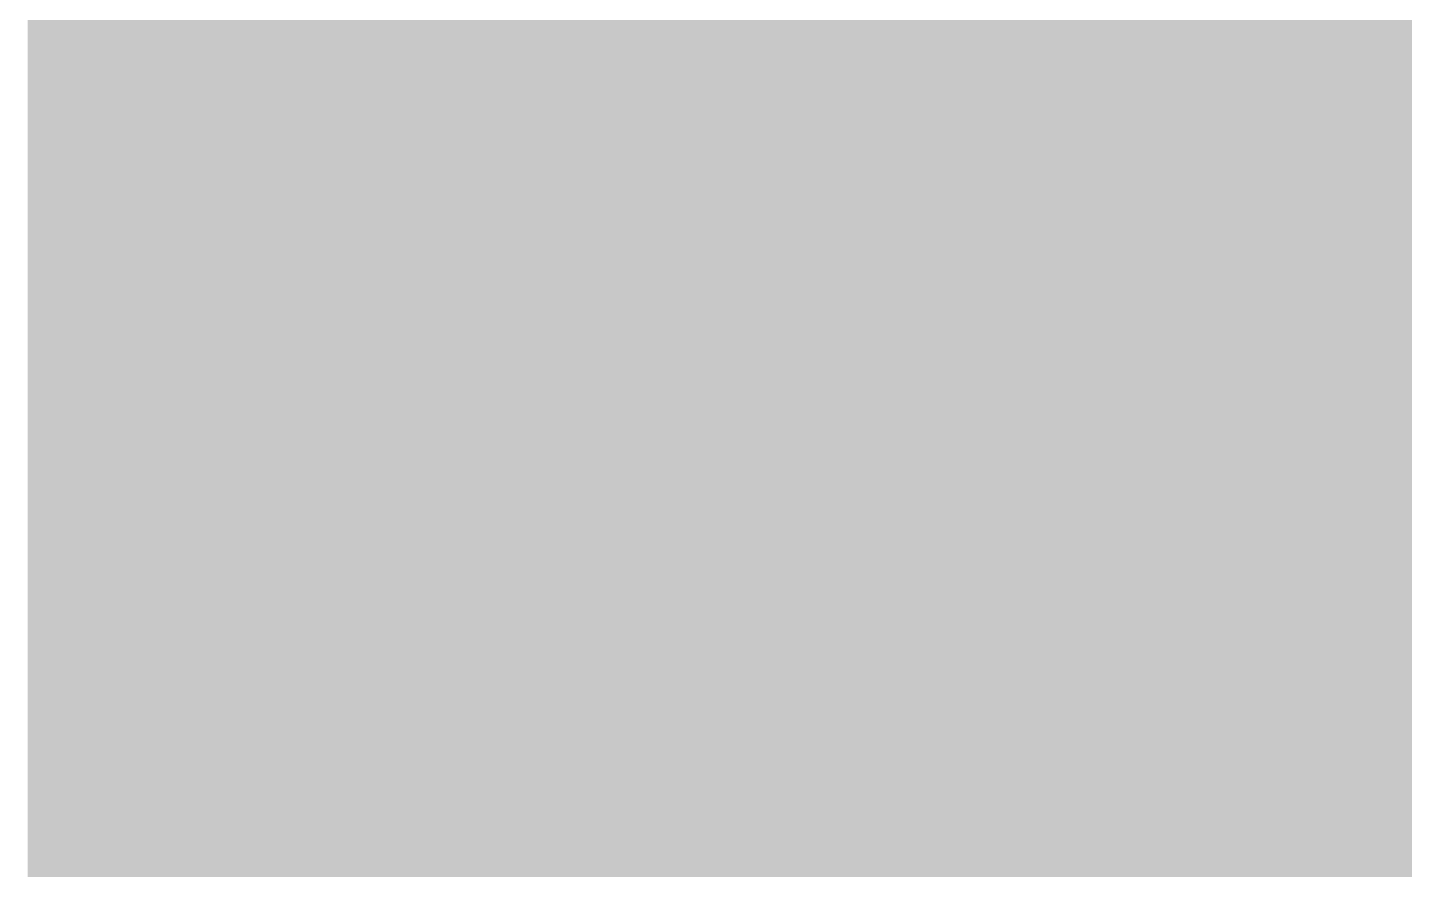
# Model space of a CAD drawing. Extents: x -0.1 to 65.1, y -1.2 to 30.1.
# Drawn here: x 33.2748 to 33.7047, y 5.3454 to 5.6083 of the extents above; entities that cross this region are included whole.
import ezdxf

# ---------------------------------------------------------------- set-up
doc = ezdxf.new("R2010")
doc.units = 0
doc.header["$MEASUREMENT"] = 0
doc.layers.get('0').update_dxf_attribs({"linetype": 'CONTINUOUS'})
doc.layers.add('2D_LINE_126', color=7, linetype='CONTINUOUS')

# ---------------------------------------------------------------- blocks, each defined once
blk = doc.blocks.new('SMOOTH_0$0254')
at = {"const_width": 0.0127}
blk.add_lwpolyline([(-0.00635, 0, 1), (0.00635, 0, 1)], format="xyb", close=True, dxfattribs=at)
blk = doc.blocks.new('DRAWING_63')
at = {"layer": '2D_LINE_126', "const_width": 0.0254}
for points in [[(2.94894, -1.87452), (2.94894, -1.88595), (2.94894, -1.89738), (2.94894, -1.90881), (2.94894, -1.92024), (2.94894, -1.93167), (2.94894, -1.9431), (2.94894, -1.95453), (2.94894, -1.96596), (2.94894, -1.97739), (2.94894, -1.98882), (2.94894, -2.00025), (2.94894, -2.01168), (2.94894, -2.02311), (2.94894, -2.03454), (2.94894, -2.04597), (2.94894, -2.0574), (2.94894, -2.06883), (2.94894, -2.08026), (2.94894, -2.09169), (2.94894, -2.10312), (2.94894, -2.11455), (2.94894, -2.12598), (2.94894, -2.13741), (2.94894, -2.14884), (2.94894, -2.16027), (2.94894, -2.1717)], [(2.99466, -1.87452), (2.99466, -1.88595), (2.99466, -1.89738), (2.99466, -1.90881), (2.99466, -1.92024), (2.99466, -1.93167), (2.99466, -1.9431), (2.99466, -1.95453), (2.99466, -1.96596), (2.99466, -1.97739), (2.99466, -1.98882), (2.99466, -2.00025), (2.99466, -2.01168), (2.99466, -2.02311), (2.99466, -2.03454), (2.99466, -2.04597), (2.99466, -2.0574), (2.99466, -2.06883), (2.99466, -2.08026), (2.99466, -2.09169), (2.99466, -2.10312), (2.99466, -2.11455), (2.99466, -2.12598), (2.99466, -2.13741), (2.99466, -2.14884), (2.99466, -2.16027), (2.99466, -2.1717)], [(3.3147, -2.1717), (3.3147, -2.16027), (3.3147, -2.14884), (3.3147, -2.13741), (3.3147, -2.12598), (3.3147, -2.11455), (3.3147, -2.10312), (3.3147, -2.09169), (3.3147, -2.08026), (3.3147, -2.06883), (3.3147, -2.0574), (3.3147, -2.04597), (3.3147, -2.03454), (3.3147, -2.02311), (3.3147, -2.01168), (3.3147, -2.00025), (3.3147, -1.98882), (3.3147, -1.97739), (3.3147, -1.96596), (3.3147, -1.95453), (3.3147, -1.9431), (3.3147, -1.93167), (3.3147, -1.92024), (3.3147, -1.90881), (3.3147, -1.89738), (3.3147, -1.88595), (3.3147, -1.87452)], [(3.32613, -2.1717), (3.32613, -2.16027), (3.32613, -2.14884), (3.32613, -2.13741), (3.32613, -2.12598), (3.32613, -2.11455), (3.32613, -2.10312), (3.32613, -2.09169), (3.32613, -2.08026), (3.32613, -2.06883), (3.32613, -2.0574), (3.32613, -2.04597), (3.32613, -2.03454), (3.32613, -2.02311), (3.32613, -2.01168), (3.32613, -2.00025), (3.32613, -1.98882), (3.32613, -1.97739), (3.32613, -1.96596), (3.32613, -1.95453), (3.32613, -1.9431), (3.32613, -1.93167), (3.32613, -1.92024), (3.32613, -1.90881), (3.32613, -1.89738), (3.32613, -1.88595), (3.32613, -1.87452)], [(3.33756, -2.1717), (3.33756, -2.16027), (3.33756, -2.14884), (3.33756, -2.13741), (3.33756, -2.12598), (3.33756, -2.11455), (3.33756, -2.10312), (3.33756, -2.09169), (3.33756, -2.08026), (3.33756, -2.06883), (3.33756, -2.0574), (3.33756, -2.04597), (3.33756, -2.03454), (3.33756, -2.02311), (3.33756, -2.01168), (3.33756, -2.00025), (3.33756, -1.98882), (3.33756, -1.97739), (3.33756, -1.96596), (3.33756, -1.95453), (3.33756, -1.9431), (3.33756, -1.93167), (3.33756, -1.92024), (3.33756, -1.90881), (3.33756, -1.89738), (3.33756, -1.88595), (3.33756, -1.87452)], [(3.34899, -2.1717), (3.34899, -2.16027), (3.34899, -2.14884), (3.34899, -2.13741), (3.34899, -2.12598), (3.34899, -2.11455), (3.34899, -2.10312), (3.34899, -2.09169), (3.34899, -2.08026), (3.34899, -2.06883), (3.34899, -2.0574), (3.34899, -2.04597), (3.34899, -2.03454), (3.34899, -2.02311), (3.34899, -2.01168), (3.34899, -2.00025), (3.34899, -1.98882), (3.34899, -1.97739), (3.34899, -1.96596), (3.34899, -1.95453), (3.34899, -1.9431), (3.34899, -1.93167), (3.34899, -1.92024), (3.34899, -1.90881), (3.34899, -1.89738), (3.34899, -1.88595), (3.34899, -1.87452)], [(3.36042, -2.1717), (3.36042, -2.16027), (3.36042, -2.14884), (3.36042, -2.13741), (3.36042, -2.12598), (3.36042, -2.11455), (3.36042, -2.10312), (3.36042, -2.09169), (3.36042, -2.08026), (3.36042, -2.06883), (3.36042, -2.0574), (3.36042, -2.04597), (3.36042, -2.03454), (3.36042, -2.02311), (3.36042, -2.01168), (3.36042, -2.00025), (3.36042, -1.98882), (3.36042, -1.97739), (3.36042, -1.96596), (3.36042, -1.95453), (3.36042, -1.9431), (3.36042, -1.93167), (3.36042, -1.92024), (3.36042, -1.90881), (3.36042, -1.89738), (3.36042, -1.88595), (3.36042, -1.87452)], [(2.98323, -2.1717), (2.98323, -2.16027), (2.98323, -2.14884), (2.98323, -2.13741), (2.98323, -2.12598), (2.98323, -2.11455), (2.98323, -2.10312), (2.98323, -2.09169), (2.98323, -2.08026), (2.98323, -2.06883), (2.98323, -2.0574), (2.98323, -2.04597), (2.98323, -2.03454), (2.98323, -2.02311), (2.98323, -2.01168), (2.98323, -2.00025), (2.98323, -1.98882), (2.98323, -1.97739), (2.98323, -1.96596), (2.98323, -1.95453), (2.98323, -1.9431), (2.98323, -1.93167), (2.98323, -1.92024), (2.98323, -1.90881), (2.98323, -1.89738), (2.98323, -1.88595), (2.98323, -1.87452)], [(3.25755, -2.1717), (3.25755, -2.16027), (3.25755, -2.14884), (3.25755, -2.13741), (3.25755, -2.12598), (3.25755, -2.11455), (3.25755, -2.10312), (3.25755, -2.09169), (3.25755, -2.08026), (3.25755, -2.06883), (3.25755, -2.0574), (3.25755, -2.04597), (3.25755, -2.03454), (3.25755, -2.02311), (3.25755, -2.01168), (3.25755, -2.00025), (3.25755, -1.98882), (3.25755, -1.97739), (3.25755, -1.96596), (3.25755, -1.95453), (3.25755, -1.9431), (3.25755, -1.93167), (3.25755, -1.92024), (3.25755, -1.90881), (3.25755, -1.89738), (3.25755, -1.88595), (3.25755, -1.87452)], [(3.26898, -2.1717), (3.26898, -2.16027), (3.26898, -2.14884), (3.26898, -2.13741), (3.26898, -2.12598), (3.26898, -2.11455), (3.26898, -2.10312), (3.26898, -2.09169), (3.26898, -2.08026), (3.26898, -2.06883), (3.26898, -2.0574), (3.26898, -2.04597), (3.26898, -2.03454), (3.26898, -2.02311), (3.26898, -2.01168), (3.26898, -2.00025), (3.26898, -1.98882), (3.26898, -1.97739), (3.26898, -1.96596), (3.26898, -1.95453), (3.26898, -1.9431), (3.26898, -1.93167), (3.26898, -1.92024), (3.26898, -1.90881), (3.26898, -1.89738), (3.26898, -1.88595), (3.26898, -1.87452)], [(3.28041, -2.1717), (3.28041, -2.16027), (3.28041, -2.14884), (3.28041, -2.13741), (3.28041, -2.12598), (3.28041, -2.11455), (3.28041, -2.10312), (3.28041, -2.09169), (3.28041, -2.08026), (3.28041, -2.06883), (3.28041, -2.0574), (3.28041, -2.04597), (3.28041, -2.03454), (3.28041, -2.02311), (3.28041, -2.01168), (3.28041, -2.00025), (3.28041, -1.98882), (3.28041, -1.97739), (3.28041, -1.96596), (3.28041, -1.95453), (3.28041, -1.9431), (3.28041, -1.93167), (3.28041, -1.92024), (3.28041, -1.90881), (3.28041, -1.89738), (3.28041, -1.88595), (3.28041, -1.87452)], [(3.29184, -2.1717), (3.29184, -2.16027), (3.29184, -2.14884), (3.29184, -2.13741), (3.29184, -2.12598), (3.29184, -2.11455), (3.29184, -2.10312), (3.29184, -2.09169), (3.29184, -2.08026), (3.29184, -2.06883), (3.29184, -2.0574), (3.29184, -2.04597), (3.29184, -2.03454), (3.29184, -2.02311), (3.29184, -2.01168), (3.29184, -2.00025), (3.29184, -1.98882), (3.29184, -1.97739), (3.29184, -1.96596), (3.29184, -1.95453), (3.29184, -1.9431), (3.29184, -1.93167), (3.29184, -1.92024), (3.29184, -1.90881), (3.29184, -1.89738), (3.29184, -1.88595), (3.29184, -1.87452)], [(3.01752, -1.87452), (3.01752, -1.88595), (3.01752, -1.89738), (3.01752, -1.90881), (3.01752, -1.92024), (3.01752, -1.93167), (3.01752, -1.9431), (3.01752, -1.95453), (3.01752, -1.96596), (3.01752, -1.97739), (3.01752, -1.98882), (3.01752, -2.00025), (3.01752, -2.01168), (3.01752, -2.02311), (3.01752, -2.03454), (3.01752, -2.04597), (3.01752, -2.0574), (3.01752, -2.06883), (3.01752, -2.08026), (3.01752, -2.09169), (3.01752, -2.10312), (3.01752, -2.11455), (3.01752, -2.12598), (3.01752, -2.13741), (3.01752, -2.14884), (3.01752, -2.16027), (3.01752, -2.1717)], [(3.00609, -2.1717), (3.00609, -2.16027), (3.00609, -2.14884), (3.00609, -2.13741), (3.00609, -2.12598), (3.00609, -2.11455), (3.00609, -2.10312), (3.00609, -2.09169), (3.00609, -2.08026), (3.00609, -2.06883), (3.00609, -2.0574), (3.00609, -2.04597), (3.00609, -2.03454), (3.00609, -2.02311), (3.00609, -2.01168), (3.00609, -2.00025), (3.00609, -1.98882), (3.00609, -1.97739), (3.00609, -1.96596), (3.00609, -1.95453), (3.00609, -1.9431), (3.00609, -1.93167), (3.00609, -1.92024), (3.00609, -1.90881), (3.00609, -1.89738), (3.00609, -1.88595), (3.00609, -1.87452)], [(3.22326, -2.1717), (3.22326, -2.16027), (3.22326, -2.14884), (3.22326, -2.13741), (3.22326, -2.12598), (3.22326, -2.11455), (3.22326, -2.10312), (3.22326, -2.09169), (3.22326, -2.08026), (3.22326, -2.06883), (3.22326, -2.0574), (3.22326, -2.04597), (3.22326, -2.03454), (3.22326, -2.02311), (3.22326, -2.01168), (3.22326, -2.00025), (3.22326, -1.98882), (3.22326, -1.97739), (3.22326, -1.96596), (3.22326, -1.95453), (3.22326, -1.9431), (3.22326, -1.93167), (3.22326, -1.92024), (3.22326, -1.90881), (3.22326, -1.89738), (3.22326, -1.88595), (3.22326, -1.87452)], [(3.23469, -2.1717), (3.23469, -2.16027), (3.23469, -2.14884), (3.23469, -2.13741), (3.23469, -2.12598), (3.23469, -2.11455), (3.23469, -2.10312), (3.23469, -2.09169), (3.23469, -2.08026), (3.23469, -2.06883), (3.23469, -2.0574), (3.23469, -2.04597), (3.23469, -2.03454), (3.23469, -2.02311), (3.23469, -2.01168), (3.23469, -2.00025), (3.23469, -1.98882), (3.23469, -1.97739), (3.23469, -1.96596), (3.23469, -1.95453), (3.23469, -1.9431), (3.23469, -1.93167), (3.23469, -1.92024), (3.23469, -1.90881), (3.23469, -1.89738), (3.23469, -1.88595), (3.23469, -1.87452)], [(3.18897, -2.1717), (3.18897, -2.16027), (3.18897, -2.14884), (3.18897, -2.13741), (3.18897, -2.12598), (3.18897, -2.11455), (3.18897, -2.10312), (3.18897, -2.09169), (3.18897, -2.08026), (3.18897, -2.06883), (3.18897, -2.0574), (3.18897, -2.04597), (3.18897, -2.03454), (3.18897, -2.02311), (3.18897, -2.01168), (3.18897, -2.00025), (3.18897, -1.98882), (3.18897, -1.97739), (3.18897, -1.96596), (3.18897, -1.95453), (3.18897, -1.9431), (3.18897, -1.93167), (3.18897, -1.92024), (3.18897, -1.90881), (3.18897, -1.89738), (3.18897, -1.88595), (3.18897, -1.87452)], [(3.2004, -2.1717), (3.2004, -2.16027), (3.2004, -2.14884), (3.2004, -2.13741), (3.2004, -2.12598), (3.2004, -2.11455), (3.2004, -2.10312), (3.2004, -2.09169), (3.2004, -2.08026), (3.2004, -2.06883), (3.2004, -2.0574), (3.2004, -2.04597), (3.2004, -2.03454), (3.2004, -2.02311), (3.2004, -2.01168), (3.2004, -2.00025), (3.2004, -1.98882), (3.2004, -1.97739), (3.2004, -1.96596), (3.2004, -1.95453), (3.2004, -1.9431), (3.2004, -1.93167), (3.2004, -1.92024), (3.2004, -1.90881), (3.2004, -1.89738), (3.2004, -1.88595), (3.2004, -1.87452)], [(3.02895, -2.1717), (3.02895, -2.16027), (3.02895, -2.14884), (3.02895, -2.13741), (3.02895, -2.12598), (3.02895, -2.11455), (3.02895, -2.10312), (3.02895, -2.09169), (3.02895, -2.08026), (3.02895, -2.06883), (3.02895, -2.0574), (3.02895, -2.04597), (3.02895, -2.03454), (3.02895, -2.02311), (3.02895, -2.01168), (3.02895, -2.00025), (3.02895, -1.98882), (3.02895, -1.97739), (3.02895, -1.96596), (3.02895, -1.95453), (3.02895, -1.9431), (3.02895, -1.93167), (3.02895, -1.92024), (3.02895, -1.90881), (3.02895, -1.89738), (3.02895, -1.88595), (3.02895, -1.87452)], [(3.15468, -2.1717), (3.15468, -2.16027), (3.15468, -2.14884), (3.15468, -2.13741), (3.15468, -2.12598), (3.15468, -2.11455), (3.15468, -2.10312), (3.15468, -2.09169), (3.15468, -2.08026), (3.15468, -2.06883), (3.15468, -2.0574), (3.15468, -2.04597), (3.15468, -2.03454), (3.15468, -2.02311), (3.15468, -2.01168), (3.15468, -2.00025), (3.15468, -1.98882), (3.15468, -1.97739), (3.15468, -1.96596), (3.15468, -1.95453), (3.15468, -1.9431), (3.15468, -1.93167), (3.15468, -1.92024), (3.15468, -1.90881), (3.15468, -1.89738), (3.15468, -1.88595), (3.15468, -1.87452)], [(3.16611, -2.1717), (3.16611, -2.16027), (3.16611, -2.14884), (3.16611, -2.13741), (3.16611, -2.12598), (3.16611, -2.11455), (3.16611, -2.10312), (3.16611, -2.09169), (3.16611, -2.08026), (3.16611, -2.06883), (3.16611, -2.0574), (3.16611, -2.04597), (3.16611, -2.03454), (3.16611, -2.02311), (3.16611, -2.01168), (3.16611, -2.00025), (3.16611, -1.98882), (3.16611, -1.97739), (3.16611, -1.96596), (3.16611, -1.95453), (3.16611, -1.9431), (3.16611, -1.93167), (3.16611, -1.92024), (3.16611, -1.90881), (3.16611, -1.89738), (3.16611, -1.88595), (3.16611, -1.87452)], [(3.04038, -2.1717), (3.04038, -2.16027), (3.04038, -2.14884), (3.04038, -2.13741), (3.04038, -2.12598), (3.04038, -2.11455), (3.04038, -2.10312), (3.04038, -2.09169), (3.04038, -2.08026), (3.04038, -2.06883), (3.04038, -2.0574), (3.04038, -2.04597), (3.04038, -2.03454), (3.04038, -2.02311), (3.04038, -2.01168), (3.04038, -2.00025), (3.04038, -1.98882), (3.04038, -1.97739), (3.04038, -1.96596), (3.04038, -1.95453), (3.04038, -1.9431), (3.04038, -1.93167), (3.04038, -1.92024), (3.04038, -1.90881), (3.04038, -1.89738), (3.04038, -1.88595), (3.04038, -1.87452)], [(3.13182, -2.1717), (3.13182, -2.16027), (3.13182, -2.14884), (3.13182, -2.13741), (3.13182, -2.12598), (3.13182, -2.11455), (3.13182, -2.10312), (3.13182, -2.09169), (3.13182, -2.08026), (3.13182, -2.06883), (3.13182, -2.0574), (3.13182, -2.04597), (3.13182, -2.03454), (3.13182, -2.02311), (3.13182, -2.01168), (3.13182, -2.00025), (3.13182, -1.98882), (3.13182, -1.97739), (3.13182, -1.96596), (3.13182, -1.95453), (3.13182, -1.9431), (3.13182, -1.93167), (3.13182, -1.92024), (3.13182, -1.90881), (3.13182, -1.89738), (3.13182, -1.88595), (3.13182, -1.87452)], [(3.05181, -2.1717), (3.05181, -2.16027), (3.05181, -2.14884), (3.05181, -2.13741), (3.05181, -2.12598), (3.05181, -2.11455), (3.05181, -2.10312), (3.05181, -2.09169), (3.05181, -2.08026), (3.05181, -2.06883), (3.05181, -2.0574), (3.05181, -2.04597), (3.05181, -2.03454), (3.05181, -2.02311), (3.05181, -2.01168), (3.05181, -2.00025), (3.05181, -1.98882), (3.05181, -1.97739), (3.05181, -1.96596), (3.05181, -1.95453), (3.05181, -1.9431), (3.05181, -1.93167), (3.05181, -1.92024), (3.05181, -1.90881), (3.05181, -1.89738), (3.05181, -1.88595), (3.05181, -1.87452)], [(3.09753, -2.1717), (3.09753, -2.16027), (3.09753, -2.14884), (3.09753, -2.13741), (3.09753, -2.12598), (3.09753, -2.11455), (3.09753, -2.10312), (3.09753, -2.09169), (3.09753, -2.08026), (3.09753, -2.06883), (3.09753, -2.0574), (3.09753, -2.04597), (3.09753, -2.03454), (3.09753, -2.02311), (3.09753, -2.01168), (3.09753, -2.00025), (3.09753, -1.98882), (3.09753, -1.97739), (3.09753, -1.96596), (3.09753, -1.95453), (3.09753, -1.9431), (3.09753, -1.93167), (3.09753, -1.92024), (3.09753, -1.90881), (3.09753, -1.89738), (3.09753, -1.88595), (3.09753, -1.87452)], [(3.06324, -2.1717), (3.06324, -2.16027), (3.06324, -2.14884), (3.06324, -2.13741), (3.06324, -2.12598), (3.06324, -2.11455), (3.06324, -2.10312), (3.06324, -2.09169), (3.06324, -2.08026), (3.06324, -2.06883), (3.06324, -2.0574), (3.06324, -2.04597), (3.06324, -2.03454), (3.06324, -2.02311), (3.06324, -2.01168), (3.06324, -2.00025), (3.06324, -1.98882), (3.06324, -1.97739), (3.06324, -1.96596), (3.06324, -1.95453), (3.06324, -1.9431), (3.06324, -1.93167), (3.06324, -1.92024), (3.06324, -1.90881), (3.06324, -1.89738), (3.06324, -1.88595), (3.06324, -1.87452)], [(3.07467, -2.1717), (3.07467, -2.16027), (3.07467, -2.14884), (3.07467, -2.13741), (3.07467, -2.12598), (3.07467, -2.11455), (3.07467, -2.10312), (3.07467, -2.09169), (3.07467, -2.08026), (3.07467, -2.06883), (3.07467, -2.0574), (3.07467, -2.04597), (3.07467, -2.03454), (3.07467, -2.02311), (3.07467, -2.01168), (3.07467, -2.00025), (3.07467, -1.98882), (3.07467, -1.97739), (3.07467, -1.96596), (3.07467, -1.95453), (3.07467, -1.9431), (3.07467, -1.93167), (3.07467, -1.92024), (3.07467, -1.90881), (3.07467, -1.89738), (3.07467, -1.88595), (3.07467, -1.87452)], [(2.96037, -2.1717), (2.96037, -2.16027), (2.96037, -2.14884), (2.96037, -2.13741), (2.96037, -2.12598), (2.96037, -2.11455), (2.96037, -2.10312), (2.96037, -2.09169), (2.96037, -2.08026), (2.96037, -2.06883), (2.96037, -2.0574), (2.96037, -2.04597), (2.96037, -2.03454), (2.96037, -2.02311), (2.96037, -2.01168), (2.96037, -2.00025), (2.96037, -1.98882), (2.96037, -1.97739), (2.96037, -1.96596), (2.96037, -1.95453), (2.96037, -1.9431), (2.96037, -1.93167), (2.96037, -1.92024), (2.96037, -1.90881), (2.96037, -1.89738), (2.96037, -1.88595), (2.96037, -1.87452)], [(2.93751, -2.1717), (2.93751, -2.16027), (2.93751, -2.14884), (2.93751, -2.13741), (2.93751, -2.12598), (2.93751, -2.11455), (2.93751, -2.10312), (2.93751, -2.09169), (2.93751, -2.08026), (2.93751, -2.06883), (2.93751, -2.0574), (2.93751, -2.04597), (2.93751, -2.03454), (2.93751, -2.02311), (2.93751, -2.01168), (2.93751, -2.00025), (2.93751, -1.98882), (2.93751, -1.97739), (2.93751, -1.96596), (2.93751, -1.95453), (2.93751, -1.9431), (2.93751, -1.93167), (2.93751, -1.92024), (2.93751, -1.90881), (2.93751, -1.89738), (2.93751, -1.88595), (2.93751, -1.87452)], [(2.93751, -1.88595), (2.94894, -1.88595), (2.96037, -1.88595), (2.9718, -1.88595), (2.9718, -1.87452)], [(2.93751, -1.89738), (2.94894, -1.89738), (2.96037, -1.89738), (2.9718, -1.89738), (2.9718, -1.88595), (2.98323, -1.88595), (2.99466, -1.88595), (3.00609, -1.88595), (3.01752, -1.88595), (3.02895, -1.88595), (3.04038, -1.88595), (3.05181, -1.88595), (3.06324, -1.88595), (3.07467, -1.88595), (3.0861, -1.88595), (3.0861, -1.87452)], [(2.93751, -1.90881), (2.94894, -1.90881), (2.96037, -1.90881), (2.9718, -1.90881), (2.9718, -1.89738), (2.98323, -1.89738), (2.99466, -1.89738), (3.00609, -1.89738), (3.01752, -1.89738), (3.02895, -1.89738), (3.04038, -1.89738), (3.05181, -1.89738), (3.06324, -1.89738), (3.07467, -1.89738), (3.0861, -1.89738), (3.0861, -1.88595), (3.09753, -1.88595), (3.10896, -1.88595), (3.10896, -1.87452)], [(2.93751, -1.92024), (2.94894, -1.92024), (2.96037, -1.92024), (2.9718, -1.92024), (2.9718, -1.90881), (2.98323, -1.90881), (2.99466, -1.90881), (3.00609, -1.90881), (3.01752, -1.90881), (3.02895, -1.90881), (3.04038, -1.90881), (3.05181, -1.90881), (3.06324, -1.90881), (3.07467, -1.90881), (3.0861, -1.90881), (3.0861, -1.89738), (3.09753, -1.89738), (3.10896, -1.89738), (3.10896, -1.88595), (3.12039, -1.88595), (3.12039, -1.87452)], [(2.93751, -1.93167), (2.94894, -1.93167), (2.96037, -1.93167), (2.9718, -1.93167), (2.9718, -1.92024), (2.98323, -1.92024), (2.99466, -1.92024), (3.00609, -1.92024), (3.01752, -1.92024), (3.02895, -1.92024), (3.04038, -1.92024), (3.05181, -1.92024), (3.06324, -1.92024), (3.07467, -1.92024), (3.0861, -1.92024), (3.0861, -1.90881), (3.09753, -1.90881), (3.10896, -1.90881), (3.10896, -1.89738), (3.12039, -1.89738), (3.12039, -1.88595), (3.13182, -1.88595), (3.14325, -1.88595), (3.14325, -1.87452)], [(2.93751, -1.9431), (2.94894, -1.9431), (2.96037, -1.9431), (2.9718, -1.9431), (2.9718, -1.93167), (2.98323, -1.93167), (2.99466, -1.93167), (3.00609, -1.93167), (3.01752, -1.93167), (3.02895, -1.93167), (3.04038, -1.93167), (3.05181, -1.93167), (3.06324, -1.93167), (3.07467, -1.93167), (3.0861, -1.93167), (3.0861, -1.92024), (3.09753, -1.92024), (3.10896, -1.92024), (3.10896, -1.90881), (3.12039, -1.90881), (3.12039, -1.89738), (3.13182, -1.89738), (3.14325, -1.89738), (3.14325, -1.88595), (3.15468, -1.88595), (3.16611, -1.88595), (3.17754, -1.88595), (3.17754, -1.87452)], [(2.93751, -1.95453), (2.94894, -1.95453), (2.96037, -1.95453), (2.9718, -1.95453), (2.9718, -1.9431), (2.98323, -1.9431), (2.99466, -1.9431), (3.00609, -1.9431), (3.01752, -1.9431), (3.02895, -1.9431), (3.04038, -1.9431), (3.05181, -1.9431), (3.06324, -1.9431), (3.07467, -1.9431), (3.0861, -1.9431), (3.0861, -1.93167), (3.09753, -1.93167), (3.10896, -1.93167), (3.10896, -1.92024), (3.12039, -1.92024), (3.12039, -1.90881), (3.13182, -1.90881), (3.14325, -1.90881), (3.14325, -1.89738), (3.15468, -1.89738), (3.16611, -1.89738), (3.17754, -1.89738), (3.17754, -1.88595), (3.18897, -1.88595), (3.2004, -1.88595), (3.21183, -1.88595), (3.21183, -1.87452)], [(2.93751, -1.96596), (2.94894, -1.96596), (2.96037, -1.96596), (2.9718, -1.96596), (2.9718, -1.95453), (2.98323, -1.95453), (2.99466, -1.95453), (3.00609, -1.95453), (3.01752, -1.95453), (3.02895, -1.95453), (3.04038, -1.95453), (3.05181, -1.95453), (3.06324, -1.95453), (3.07467, -1.95453), (3.0861, -1.95453), (3.0861, -1.9431), (3.09753, -1.9431), (3.10896, -1.9431), (3.10896, -1.93167), (3.12039, -1.93167), (3.12039, -1.92024), (3.13182, -1.92024), (3.14325, -1.92024), (3.14325, -1.90881), (3.15468, -1.90881), (3.16611, -1.90881), (3.17754, -1.90881), (3.17754, -1.89738), (3.18897, -1.89738), (3.2004, -1.89738), (3.21183, -1.89738), (3.21183, -1.88595), (3.22326, -1.88595), (3.23469, -1.88595), (3.24612, -1.88595), (3.24612, -1.87452)], [(2.93751, -1.97739), (2.94894, -1.97739), (2.96037, -1.97739), (2.9718, -1.97739), (2.9718, -1.96596), (2.98323, -1.96596), (2.99466, -1.96596), (3.00609, -1.96596), (3.01752, -1.96596), (3.02895, -1.96596), (3.04038, -1.96596), (3.05181, -1.96596), (3.06324, -1.96596), (3.07467, -1.96596), (3.0861, -1.96596), (3.0861, -1.95453), (3.09753, -1.95453), (3.10896, -1.95453), (3.10896, -1.9431), (3.12039, -1.9431), (3.12039, -1.93167), (3.13182, -1.93167), (3.14325, -1.93167), (3.14325, -1.92024), (3.15468, -1.92024), (3.16611, -1.92024), (3.17754, -1.92024), (3.17754, -1.90881), (3.18897, -1.90881), (3.2004, -1.90881), (3.21183, -1.90881), (3.21183, -1.89738), (3.22326, -1.89738), (3.23469, -1.89738), (3.24612, -1.89738), (3.24612, -1.88595), (3.25755, -1.88595), (3.26898, -1.88595), (3.28041, -1.88595), (3.29184, -1.88595), (3.30327, -1.88595), (3.30327, -1.87452)], [(2.93751, -1.98882), (2.94894, -1.98882), (2.96037, -1.98882), (2.9718, -1.98882), (2.9718, -1.97739), (2.98323, -1.97739), (2.99466, -1.97739), (3.00609, -1.97739), (3.01752, -1.97739), (3.02895, -1.97739), (3.04038, -1.97739), (3.05181, -1.97739), (3.06324, -1.97739), (3.07467, -1.97739), (3.0861, -1.97739), (3.0861, -1.96596), (3.09753, -1.96596), (3.10896, -1.96596), (3.10896, -1.95453), (3.12039, -1.95453), (3.12039, -1.9431), (3.13182, -1.9431), (3.14325, -1.9431), (3.14325, -1.93167), (3.15468, -1.93167), (3.16611, -1.93167), (3.17754, -1.93167), (3.17754, -1.92024), (3.18897, -1.92024), (3.2004, -1.92024), (3.21183, -1.92024), (3.21183, -1.90881), (3.22326, -1.90881), (3.23469, -1.90881), (3.24612, -1.90881), (3.24612, -1.89738), (3.25755, -1.89738), (3.26898, -1.89738), (3.28041, -1.89738), (3.29184, -1.89738), (3.30327, -1.89738), (3.30327, -1.88595), (3.3147, -1.88595), (3.32613, -1.88595), (3.33756, -1.88595), (3.34899, -1.88595), (3.36042, -1.88595), (3.37185, -1.88595)], [(2.93751, -2.00025), (2.94894, -2.00025), (2.96037, -2.00025), (2.9718, -2.00025), (2.9718, -1.98882), (2.98323, -1.98882), (2.99466, -1.98882), (3.00609, -1.98882), (3.01752, -1.98882), (3.02895, -1.98882), (3.04038, -1.98882), (3.05181, -1.98882), (3.06324, -1.98882), (3.07467, -1.98882), (3.0861, -1.98882), (3.0861, -1.97739), (3.09753, -1.97739), (3.10896, -1.97739), (3.10896, -1.96596), (3.12039, -1.96596), (3.12039, -1.95453), (3.13182, -1.95453), (3.14325, -1.95453), (3.14325, -1.9431), (3.15468, -1.9431), (3.16611, -1.9431), (3.17754, -1.9431), (3.17754, -1.93167), (3.18897, -1.93167), (3.2004, -1.93167), (3.21183, -1.93167), (3.21183, -1.92024), (3.22326, -1.92024), (3.23469, -1.92024), (3.24612, -1.92024), (3.24612, -1.90881), (3.25755, -1.90881), (3.26898, -1.90881), (3.28041, -1.90881), (3.29184, -1.90881), (3.30327, -1.90881), (3.30327, -1.89738), (3.3147, -1.89738), (3.32613, -1.89738), (3.33756, -1.89738), (3.34899, -1.89738), (3.36042, -1.89738), (3.37185, -1.89738)], [(2.93751, -2.01168), (2.94894, -2.01168), (2.96037, -2.01168), (2.9718, -2.01168), (2.9718, -2.00025), (2.98323, -2.00025), (2.99466, -2.00025), (3.00609, -2.00025), (3.01752, -2.00025), (3.02895, -2.00025), (3.04038, -2.00025), (3.05181, -2.00025), (3.06324, -2.00025), (3.07467, -2.00025), (3.0861, -2.00025), (3.0861, -1.98882), (3.09753, -1.98882), (3.10896, -1.98882), (3.10896, -1.97739), (3.12039, -1.97739), (3.12039, -1.96596), (3.13182, -1.96596), (3.14325, -1.96596), (3.14325, -1.95453), (3.15468, -1.95453), (3.16611, -1.95453), (3.17754, -1.95453), (3.17754, -1.9431), (3.18897, -1.9431), (3.2004, -1.9431), (3.21183, -1.9431), (3.21183, -1.93167), (3.22326, -1.93167), (3.23469, -1.93167), (3.24612, -1.93167), (3.24612, -1.92024), (3.25755, -1.92024), (3.26898, -1.92024), (3.28041, -1.92024), (3.29184, -1.92024), (3.30327, -1.92024), (3.30327, -1.90881), (3.3147, -1.90881), (3.32613, -1.90881), (3.33756, -1.90881), (3.34899, -1.90881), (3.36042, -1.90881), (3.37185, -1.90881)], [(2.93751, -2.02311), (2.94894, -2.02311), (2.96037, -2.02311), (2.9718, -2.02311), (2.9718, -2.01168), (2.98323, -2.01168), (2.99466, -2.01168), (3.00609, -2.01168), (3.01752, -2.01168), (3.02895, -2.01168), (3.04038, -2.01168), (3.05181, -2.01168), (3.06324, -2.01168), (3.07467, -2.01168), (3.0861, -2.01168), (3.0861, -2.00025), (3.09753, -2.00025), (3.10896, -2.00025), (3.10896, -1.98882), (3.12039, -1.98882), (3.12039, -1.97739), (3.13182, -1.97739), (3.14325, -1.97739), (3.14325, -1.96596), (3.15468, -1.96596), (3.16611, -1.96596), (3.17754, -1.96596), (3.17754, -1.95453), (3.18897, -1.95453), (3.2004, -1.95453), (3.21183, -1.95453), (3.21183, -1.9431), (3.22326, -1.9431), (3.23469, -1.9431), (3.24612, -1.9431), (3.24612, -1.93167), (3.25755, -1.93167), (3.26898, -1.93167), (3.28041, -1.93167), (3.29184, -1.93167), (3.30327, -1.93167), (3.30327, -1.92024), (3.3147, -1.92024), (3.32613, -1.92024), (3.33756, -1.92024), (3.34899, -1.92024), (3.36042, -1.92024), (3.37185, -1.92024)], [(2.93751, -2.03454), (2.94894, -2.03454), (2.96037, -2.03454), (2.9718, -2.03454), (2.9718, -2.02311), (2.98323, -2.02311), (2.99466, -2.02311), (3.00609, -2.02311), (3.01752, -2.02311), (3.02895, -2.02311), (3.04038, -2.02311), (3.05181, -2.02311), (3.06324, -2.02311), (3.07467, -2.02311), (3.0861, -2.02311), (3.0861, -2.01168), (3.09753, -2.01168), (3.10896, -2.01168), (3.10896, -2.00025), (3.12039, -2.00025), (3.12039, -1.98882), (3.13182, -1.98882), (3.14325, -1.98882), (3.14325, -1.97739), (3.15468, -1.97739), (3.16611, -1.97739), (3.17754, -1.97739), (3.17754, -1.96596), (3.18897, -1.96596), (3.2004, -1.96596), (3.21183, -1.96596), (3.21183, -1.95453), (3.22326, -1.95453), (3.23469, -1.95453), (3.24612, -1.95453), (3.24612, -1.9431), (3.25755, -1.9431), (3.26898, -1.9431), (3.28041, -1.9431), (3.29184, -1.9431), (3.30327, -1.9431), (3.30327, -1.93167), (3.3147, -1.93167), (3.32613, -1.93167), (3.33756, -1.93167), (3.34899, -1.93167), (3.36042, -1.93167), (3.37185, -1.93167)], [(2.93751, -2.04597), (2.94894, -2.04597), (2.96037, -2.04597), (2.9718, -2.04597), (2.9718, -2.03454), (2.98323, -2.03454), (2.99466, -2.03454), (3.00609, -2.03454), (3.01752, -2.03454), (3.02895, -2.03454), (3.04038, -2.03454), (3.05181, -2.03454), (3.06324, -2.03454), (3.07467, -2.03454), (3.0861, -2.03454), (3.0861, -2.02311), (3.09753, -2.02311), (3.10896, -2.02311), (3.10896, -2.01168), (3.12039, -2.01168), (3.12039, -2.00025), (3.13182, -2.00025), (3.14325, -2.00025), (3.14325, -1.98882), (3.15468, -1.98882), (3.16611, -1.98882), (3.17754, -1.98882), (3.17754, -1.97739), (3.18897, -1.97739), (3.2004, -1.97739), (3.21183, -1.97739), (3.21183, -1.96596), (3.22326, -1.96596), (3.23469, -1.96596), (3.24612, -1.96596), (3.24612, -1.95453), (3.25755, -1.95453), (3.26898, -1.95453), (3.28041, -1.95453), (3.29184, -1.95453), (3.30327, -1.95453), (3.30327, -1.9431), (3.3147, -1.9431), (3.32613, -1.9431), (3.33756, -1.9431), (3.34899, -1.9431), (3.36042, -1.9431), (3.37185, -1.9431)], [(2.93751, -2.0574), (2.94894, -2.0574), (2.96037, -2.0574), (2.9718, -2.0574), (2.9718, -2.04597), (2.98323, -2.04597), (2.99466, -2.04597), (3.00609, -2.04597), (3.01752, -2.04597), (3.02895, -2.04597), (3.04038, -2.04597), (3.05181, -2.04597), (3.06324, -2.04597), (3.07467, -2.04597), (3.0861, -2.04597), (3.0861, -2.03454), (3.09753, -2.03454), (3.10896, -2.03454), (3.10896, -2.02311), (3.12039, -2.02311), (3.12039, -2.01168), (3.13182, -2.01168), (3.14325, -2.01168), (3.14325, -2.00025), (3.15468, -2.00025), (3.16611, -2.00025), (3.17754, -2.00025), (3.17754, -1.98882), (3.18897, -1.98882), (3.2004, -1.98882), (3.21183, -1.98882), (3.21183, -1.97739), (3.22326, -1.97739), (3.23469, -1.97739), (3.24612, -1.97739), (3.24612, -1.96596), (3.25755, -1.96596), (3.26898, -1.96596), (3.28041, -1.96596), (3.29184, -1.96596), (3.30327, -1.96596), (3.30327, -1.95453), (3.3147, -1.95453), (3.32613, -1.95453), (3.33756, -1.95453), (3.34899, -1.95453), (3.36042, -1.95453), (3.37185, -1.95453)], [(2.93751, -2.06883), (2.94894, -2.06883), (2.96037, -2.06883), (2.9718, -2.06883), (2.9718, -2.0574), (2.98323, -2.0574), (2.99466, -2.0574), (3.00609, -2.0574), (3.01752, -2.0574), (3.02895, -2.0574), (3.04038, -2.0574), (3.05181, -2.0574), (3.06324, -2.0574), (3.07467, -2.0574), (3.0861, -2.0574), (3.0861, -2.04597), (3.09753, -2.04597), (3.10896, -2.04597), (3.10896, -2.03454), (3.12039, -2.03454), (3.12039, -2.02311), (3.13182, -2.02311), (3.14325, -2.02311), (3.14325, -2.01168), (3.15468, -2.01168), (3.16611, -2.01168), (3.17754, -2.01168), (3.17754, -2.00025), (3.18897, -2.00025), (3.2004, -2.00025), (3.21183, -2.00025), (3.21183, -1.98882), (3.22326, -1.98882), (3.23469, -1.98882), (3.24612, -1.98882), (3.24612, -1.97739), (3.25755, -1.97739), (3.26898, -1.97739), (3.28041, -1.97739), (3.29184, -1.97739), (3.30327, -1.97739), (3.30327, -1.96596), (3.3147, -1.96596), (3.32613, -1.96596), (3.33756, -1.96596), (3.34899, -1.96596), (3.36042, -1.96596), (3.37185, -1.96596)], [(2.93751, -2.08026), (2.94894, -2.08026), (2.96037, -2.08026), (2.9718, -2.08026), (2.9718, -2.06883), (2.98323, -2.06883), (2.99466, -2.06883), (3.00609, -2.06883), (3.01752, -2.06883), (3.02895, -2.06883), (3.04038, -2.06883), (3.05181, -2.06883), (3.06324, -2.06883), (3.07467, -2.06883), (3.0861, -2.06883), (3.0861, -2.0574), (3.09753, -2.0574), (3.10896, -2.0574), (3.10896, -2.04597), (3.12039, -2.04597), (3.12039, -2.03454), (3.13182, -2.03454), (3.14325, -2.03454), (3.14325, -2.02311), (3.15468, -2.02311), (3.16611, -2.02311), (3.17754, -2.02311), (3.17754, -2.01168), (3.18897, -2.01168), (3.2004, -2.01168), (3.21183, -2.01168), (3.21183, -2.00025), (3.22326, -2.00025), (3.23469, -2.00025), (3.24612, -2.00025), (3.24612, -1.98882), (3.25755, -1.98882), (3.26898, -1.98882), (3.28041, -1.98882), (3.29184, -1.98882), (3.30327, -1.98882), (3.30327, -1.97739), (3.3147, -1.97739), (3.32613, -1.97739), (3.33756, -1.97739), (3.34899, -1.97739), (3.36042, -1.97739), (3.37185, -1.97739)], [(2.93751, -2.09169), (2.94894, -2.09169), (2.96037, -2.09169), (2.9718, -2.09169), (2.9718, -2.08026), (2.98323, -2.08026), (2.99466, -2.08026), (3.00609, -2.08026), (3.01752, -2.08026), (3.02895, -2.08026), (3.04038, -2.08026), (3.05181, -2.08026), (3.06324, -2.08026), (3.07467, -2.08026), (3.0861, -2.08026), (3.0861, -2.06883), (3.09753, -2.06883), (3.10896, -2.06883), (3.10896, -2.0574), (3.12039, -2.0574), (3.12039, -2.04597), (3.13182, -2.04597), (3.14325, -2.04597), (3.14325, -2.03454), (3.15468, -2.03454), (3.16611, -2.03454), (3.17754, -2.03454), (3.17754, -2.02311), (3.18897, -2.02311), (3.2004, -2.02311), (3.21183, -2.02311), (3.21183, -2.01168), (3.22326, -2.01168), (3.23469, -2.01168), (3.24612, -2.01168), (3.24612, -2.00025), (3.25755, -2.00025), (3.26898, -2.00025), (3.28041, -2.00025), (3.29184, -2.00025), (3.30327, -2.00025), (3.30327, -1.98882), (3.3147, -1.98882), (3.32613, -1.98882), (3.33756, -1.98882), (3.34899, -1.98882), (3.36042, -1.98882), (3.37185, -1.98882)], [(2.93751, -2.10312), (2.94894, -2.10312), (2.96037, -2.10312), (2.9718, -2.10312), (2.9718, -2.09169), (2.98323, -2.09169), (2.99466, -2.09169), (3.00609, -2.09169), (3.01752, -2.09169), (3.02895, -2.09169), (3.04038, -2.09169), (3.05181, -2.09169), (3.06324, -2.09169), (3.07467, -2.09169), (3.0861, -2.09169), (3.0861, -2.08026), (3.09753, -2.08026), (3.10896, -2.08026), (3.10896, -2.06883), (3.12039, -2.06883), (3.12039, -2.0574), (3.13182, -2.0574), (3.14325, -2.0574), (3.14325, -2.04597), (3.15468, -2.04597), (3.16611, -2.04597), (3.17754, -2.04597), (3.17754, -2.03454), (3.18897, -2.03454), (3.2004, -2.03454), (3.21183, -2.03454), (3.21183, -2.02311), (3.22326, -2.02311), (3.23469, -2.02311), (3.24612, -2.02311), (3.24612, -2.01168), (3.25755, -2.01168), (3.26898, -2.01168), (3.28041, -2.01168), (3.29184, -2.01168), (3.30327, -2.01168), (3.30327, -2.00025), (3.3147, -2.00025), (3.32613, -2.00025), (3.33756, -2.00025), (3.34899, -2.00025), (3.36042, -2.00025), (3.37185, -2.00025)], [(3.37185, -2.04597), (3.36042, -2.04597), (3.34899, -2.04597), (3.33756, -2.04597), (3.32613, -2.04597), (3.3147, -2.04597), (3.30327, -2.04597), (3.30327, -2.0574), (3.29184, -2.0574), (3.28041, -2.0574), (3.26898, -2.0574), (3.25755, -2.0574), (3.24612, -2.0574), (3.24612, -2.06883), (3.23469, -2.06883), (3.22326, -2.06883), (3.21183, -2.06883), (3.21183, -2.08026), (3.2004, -2.08026), (3.18897, -2.08026), (3.17754, -2.08026), (3.17754, -2.09169), (3.16611, -2.09169), (3.15468, -2.09169), (3.14325, -2.09169), (3.14325, -2.10312), (3.13182, -2.10312), (3.12039, -2.10312), (3.12039, -2.11455), (3.10896, -2.11455), (3.10896, -2.12598), (3.09753, -2.12598), (3.0861, -2.12598), (3.0861, -2.13741), (3.07467, -2.13741), (3.06324, -2.13741), (3.05181, -2.13741), (3.04038, -2.13741), (3.02895, -2.13741), (3.01752, -2.13741), (3.00609, -2.13741), (2.99466, -2.13741), (2.98323, -2.13741), (2.9718, -2.13741), (2.9718, -2.14884), (2.96037, -2.14884), (2.94894, -2.14884), (2.93751, -2.14884)], [(3.37185, -2.01168), (3.36042, -2.01168), (3.34899, -2.01168), (3.33756, -2.01168), (3.32613, -2.01168), (3.3147, -2.01168), (3.30327, -2.01168), (3.30327, -2.02311), (3.29184, -2.02311), (3.28041, -2.02311), (3.26898, -2.02311), (3.25755, -2.02311), (3.24612, -2.02311), (3.24612, -2.03454), (3.23469, -2.03454), (3.22326, -2.03454), (3.21183, -2.03454), (3.21183, -2.04597), (3.2004, -2.04597), (3.18897, -2.04597), (3.17754, -2.04597), (3.17754, -2.0574), (3.16611, -2.0574), (3.15468, -2.0574), (3.14325, -2.0574), (3.14325, -2.06883), (3.13182, -2.06883), (3.12039, -2.06883), (3.12039, -2.08026), (3.10896, -2.08026), (3.10896, -2.09169), (3.09753, -2.09169), (3.0861, -2.09169), (3.0861, -2.10312), (3.07467, -2.10312), (3.06324, -2.10312), (3.05181, -2.10312), (3.04038, -2.10312), (3.02895, -2.10312), (3.01752, -2.10312), (3.00609, -2.10312), (2.99466, -2.10312), (2.98323, -2.10312), (2.9718, -2.10312), (2.9718, -2.11455), (2.96037, -2.11455), (2.94894, -2.11455), (2.93751, -2.11455)], [(2.93751, -2.12598), (2.94894, -2.12598), (2.96037, -2.12598), (2.9718, -2.12598), (2.9718, -2.11455), (2.98323, -2.11455), (2.99466, -2.11455), (3.00609, -2.11455), (3.01752, -2.11455), (3.02895, -2.11455), (3.04038, -2.11455), (3.05181, -2.11455), (3.06324, -2.11455), (3.07467, -2.11455), (3.0861, -2.11455), (3.0861, -2.10312), (3.09753, -2.10312), (3.10896, -2.10312), (3.10896, -2.09169), (3.12039, -2.09169), (3.12039, -2.08026), (3.13182, -2.08026), (3.14325, -2.08026), (3.14325, -2.06883), (3.15468, -2.06883), (3.16611, -2.06883), (3.17754, -2.06883), (3.17754, -2.0574), (3.18897, -2.0574), (3.2004, -2.0574), (3.21183, -2.0574), (3.21183, -2.04597), (3.22326, -2.04597), (3.23469, -2.04597), (3.24612, -2.04597), (3.24612, -2.03454), (3.25755, -2.03454), (3.26898, -2.03454), (3.28041, -2.03454), (3.29184, -2.03454), (3.30327, -2.03454), (3.30327, -2.02311), (3.3147, -2.02311), (3.32613, -2.02311), (3.33756, -2.02311), (3.34899, -2.02311), (3.36042, -2.02311), (3.37185, -2.02311)], [(2.93751, -2.13741), (2.94894, -2.13741), (2.96037, -2.13741), (2.9718, -2.13741), (2.9718, -2.12598), (2.98323, -2.12598), (2.99466, -2.12598), (3.00609, -2.12598), (3.01752, -2.12598), (3.02895, -2.12598), (3.04038, -2.12598), (3.05181, -2.12598), (3.06324, -2.12598), (3.07467, -2.12598), (3.0861, -2.12598), (3.0861, -2.11455), (3.09753, -2.11455), (3.10896, -2.11455), (3.10896, -2.10312), (3.12039, -2.10312), (3.12039, -2.09169), (3.13182, -2.09169), (3.14325, -2.09169), (3.14325, -2.08026), (3.15468, -2.08026), (3.16611, -2.08026), (3.17754, -2.08026), (3.17754, -2.06883), (3.18897, -2.06883), (3.2004, -2.06883), (3.21183, -2.06883), (3.21183, -2.0574), (3.22326, -2.0574), (3.23469, -2.0574), (3.24612, -2.0574), (3.24612, -2.04597), (3.25755, -2.04597), (3.26898, -2.04597), (3.28041, -2.04597), (3.29184, -2.04597), (3.30327, -2.04597), (3.30327, -2.03454), (3.3147, -2.03454), (3.32613, -2.03454), (3.33756, -2.03454), (3.34899, -2.03454), (3.36042, -2.03454), (3.37185, -2.03454)], [(3.37185, -2.0574), (3.36042, -2.0574), (3.34899, -2.0574), (3.33756, -2.0574), (3.32613, -2.0574), (3.3147, -2.0574), (3.30327, -2.0574), (3.30327, -2.06883), (3.29184, -2.06883), (3.28041, -2.06883), (3.26898, -2.06883), (3.25755, -2.06883), (3.24612, -2.06883), (3.24612, -2.08026), (3.23469, -2.08026), (3.22326, -2.08026), (3.21183, -2.08026), (3.21183, -2.09169), (3.2004, -2.09169), (3.18897, -2.09169), (3.17754, -2.09169), (3.17754, -2.10312), (3.16611, -2.10312), (3.15468, -2.10312), (3.14325, -2.10312), (3.14325, -2.11455), (3.13182, -2.11455), (3.12039, -2.11455), (3.12039, -2.12598), (3.10896, -2.12598), (3.10896, -2.13741), (3.09753, -2.13741), (3.0861, -2.13741), (3.0861, -2.14884), (3.07467, -2.14884), (3.06324, -2.14884), (3.05181, -2.14884), (3.04038, -2.14884), (3.02895, -2.14884), (3.01752, -2.14884), (3.00609, -2.14884), (2.99466, -2.14884), (2.98323, -2.14884), (2.9718, -2.14884), (2.9718, -2.16027), (2.96037, -2.16027), (2.94894, -2.16027), (2.93751, -2.16027)], [(3.37185, -2.06883), (3.36042, -2.06883), (3.34899, -2.06883), (3.33756, -2.06883), (3.32613, -2.06883), (3.3147, -2.06883), (3.30327, -2.06883), (3.30327, -2.08026), (3.29184, -2.08026), (3.28041, -2.08026), (3.26898, -2.08026), (3.25755, -2.08026), (3.24612, -2.08026), (3.24612, -2.09169), (3.23469, -2.09169), (3.22326, -2.09169), (3.21183, -2.09169), (3.21183, -2.10312), (3.2004, -2.10312), (3.18897, -2.10312), (3.17754, -2.10312), (3.17754, -2.11455), (3.16611, -2.11455), (3.15468, -2.11455), (3.14325, -2.11455), (3.14325, -2.12598), (3.13182, -2.12598), (3.12039, -2.12598), (3.12039, -2.13741), (3.10896, -2.13741), (3.10896, -2.14884), (3.09753, -2.14884), (3.0861, -2.14884), (3.0861, -2.16027), (3.07467, -2.16027), (3.06324, -2.16027), (3.05181, -2.16027), (3.04038, -2.16027), (3.02895, -2.16027), (3.01752, -2.16027), (3.00609, -2.16027), (2.99466, -2.16027), (2.98323, -2.16027), (2.9718, -2.16027), (2.9718, -2.1717)], [(3.37185, -2.08026), (3.36042, -2.08026), (3.34899, -2.08026), (3.33756, -2.08026), (3.32613, -2.08026), (3.3147, -2.08026), (3.30327, -2.08026), (3.30327, -2.09169), (3.29184, -2.09169), (3.28041, -2.09169), (3.26898, -2.09169), (3.25755, -2.09169), (3.24612, -2.09169), (3.24612, -2.10312), (3.23469, -2.10312), (3.22326, -2.10312), (3.21183, -2.10312), (3.21183, -2.11455), (3.2004, -2.11455), (3.18897, -2.11455), (3.17754, -2.11455), (3.17754, -2.12598), (3.16611, -2.12598), (3.15468, -2.12598), (3.14325, -2.12598), (3.14325, -2.13741), (3.13182, -2.13741), (3.12039, -2.13741), (3.12039, -2.14884), (3.10896, -2.14884), (3.10896, -2.16027), (3.09753, -2.16027), (3.0861, -2.16027), (3.0861, -2.1717)], [(3.37185, -2.09169), (3.36042, -2.09169), (3.34899, -2.09169), (3.33756, -2.09169), (3.32613, -2.09169), (3.3147, -2.09169), (3.30327, -2.09169), (3.30327, -2.10312), (3.29184, -2.10312), (3.28041, -2.10312), (3.26898, -2.10312), (3.25755, -2.10312), (3.24612, -2.10312), (3.24612, -2.11455), (3.23469, -2.11455), (3.22326, -2.11455), (3.21183, -2.11455), (3.21183, -2.12598), (3.2004, -2.12598), (3.18897, -2.12598), (3.17754, -2.12598), (3.17754, -2.13741), (3.16611, -2.13741), (3.15468, -2.13741), (3.14325, -2.13741), (3.14325, -2.14884), (3.13182, -2.14884), (3.12039, -2.14884), (3.12039, -2.16027), (3.10896, -2.16027), (3.10896, -2.1717)], [(3.37185, -2.10312), (3.36042, -2.10312), (3.34899, -2.10312), (3.33756, -2.10312), (3.32613, -2.10312), (3.3147, -2.10312), (3.30327, -2.10312), (3.30327, -2.11455), (3.29184, -2.11455), (3.28041, -2.11455), (3.26898, -2.11455), (3.25755, -2.11455), (3.24612, -2.11455), (3.24612, -2.12598), (3.23469, -2.12598), (3.22326, -2.12598), (3.21183, -2.12598), (3.21183, -2.13741), (3.2004, -2.13741), (3.18897, -2.13741), (3.17754, -2.13741), (3.17754, -2.14884), (3.16611, -2.14884), (3.15468, -2.14884), (3.14325, -2.14884), (3.14325, -2.16027), (3.13182, -2.16027), (3.12039, -2.16027), (3.12039, -2.1717)], [(3.37185, -2.11455), (3.36042, -2.11455), (3.34899, -2.11455), (3.33756, -2.11455), (3.32613, -2.11455), (3.3147, -2.11455), (3.30327, -2.11455), (3.30327, -2.12598), (3.29184, -2.12598), (3.28041, -2.12598), (3.26898, -2.12598), (3.25755, -2.12598), (3.24612, -2.12598), (3.24612, -2.13741), (3.23469, -2.13741), (3.22326, -2.13741), (3.21183, -2.13741), (3.21183, -2.14884), (3.2004, -2.14884), (3.18897, -2.14884), (3.17754, -2.14884), (3.17754, -2.16027), (3.16611, -2.16027), (3.15468, -2.16027), (3.14325, -2.16027), (3.14325, -2.1717)], [(3.37185, -2.12598), (3.36042, -2.12598), (3.34899, -2.12598), (3.33756, -2.12598), (3.32613, -2.12598), (3.3147, -2.12598), (3.30327, -2.12598), (3.30327, -2.13741), (3.29184, -2.13741), (3.28041, -2.13741), (3.26898, -2.13741), (3.25755, -2.13741), (3.24612, -2.13741), (3.24612, -2.14884), (3.23469, -2.14884), (3.22326, -2.14884), (3.21183, -2.14884), (3.21183, -2.16027), (3.2004, -2.16027), (3.18897, -2.16027), (3.17754, -2.16027), (3.17754, -2.1717)], [(3.37185, -2.13741), (3.36042, -2.13741), (3.34899, -2.13741), (3.33756, -2.13741), (3.32613, -2.13741), (3.3147, -2.13741), (3.30327, -2.13741), (3.30327, -2.14884), (3.29184, -2.14884), (3.28041, -2.14884), (3.26898, -2.14884), (3.25755, -2.14884), (3.24612, -2.14884), (3.24612, -2.16027), (3.23469, -2.16027), (3.22326, -2.16027), (3.21183, -2.16027), (3.21183, -2.1717)], [(3.37185, -2.14884), (3.36042, -2.14884), (3.34899, -2.14884), (3.33756, -2.14884), (3.32613, -2.14884), (3.3147, -2.14884), (3.30327, -2.14884), (3.30327, -2.16027), (3.29184, -2.16027), (3.28041, -2.16027), (3.26898, -2.16027), (3.25755, -2.16027), (3.24612, -2.16027), (3.24612, -2.1717)], [(3.52044, -2.16027), (3.30327, -2.16027), (3.30327, -2.1717)]]:
    blk.add_lwpolyline(points, dxfattribs=at)
at = {"layer": '2D_LINE_126'}
for p in [(2.93751, -1.88595), (2.94894, -1.88595), (2.93751, -1.89738), (2.94894, -1.89738), (2.93751, -1.90881), (2.94894, -1.90881), (2.93751, -1.92024), (2.94894, -1.92024), (2.93751, -1.93167), (2.94894, -1.93167), (2.93751, -1.9431), (2.94894, -1.9431), (2.93751, -1.95453), (2.94894, -1.95453), (2.93751, -1.96596), (2.94894, -1.96596), (2.93751, -1.97739), (2.94894, -1.97739), (2.93751, -1.98882), (2.94894, -1.98882), (2.93751, -2.00025), (2.94894, -2.00025), (2.93751, -2.01168), (2.94894, -2.01168), (2.93751, -2.02311), (2.94894, -2.02311), (2.93751, -2.03454), (2.94894, -2.03454), (2.93751, -2.04597), (2.94894, -2.04597), (2.93751, -2.0574), (2.94894, -2.0574), (2.93751, -2.06883), (2.94894, -2.06883), (2.93751, -2.08026), (2.94894, -2.08026), (2.93751, -2.09169), (2.94894, -2.09169), (2.93751, -2.10312), (2.94894, -2.10312), (2.93751, -2.12598), (2.94894, -2.12598), (2.93751, -2.13741), (2.94894, -2.13741), (3.30327, -2.16027)]:
    blk.add_blockref('SMOOTH_0$0254', p, dxfattribs=at)

msp = doc.modelspace()

# ---------------------------------------------------------------- block references
msp.add_blockref('DRAWING_63', (30.35, 7.5))

doc.saveas('drawing.dxf')
